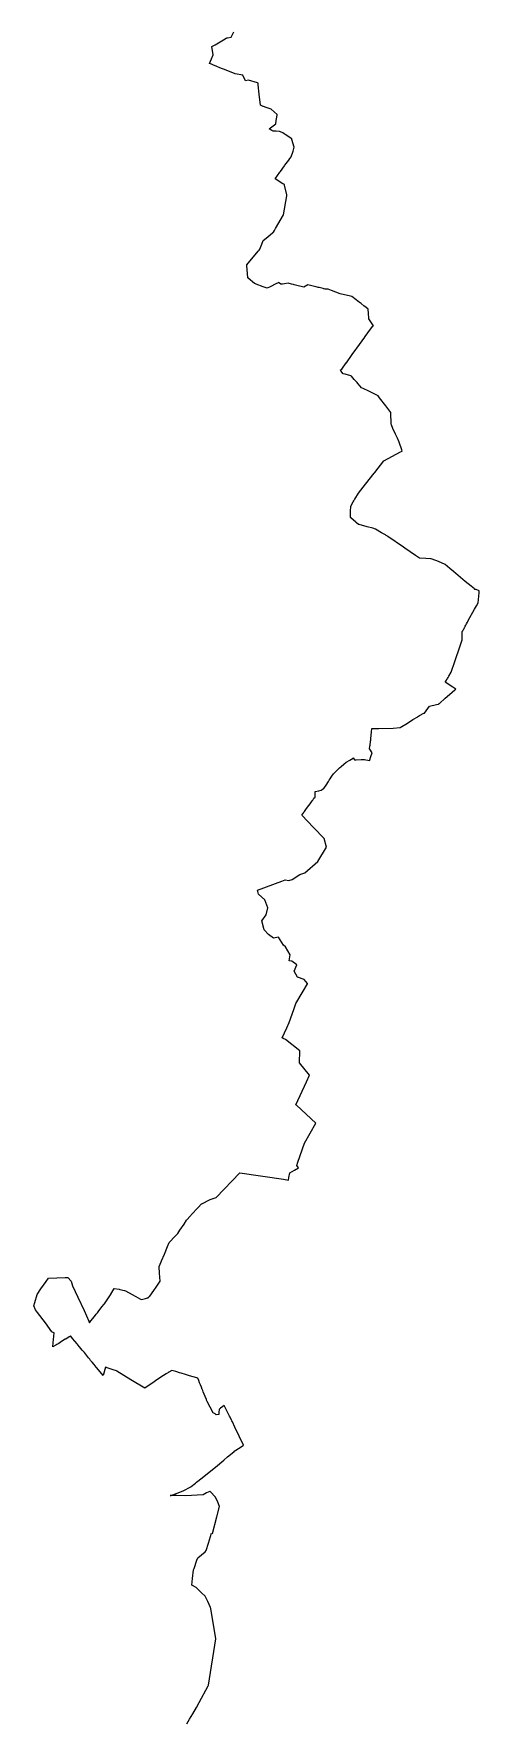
# Model space of a CAD drawing. Header units: metres. Extents: x 291232 to 378809, y 1824167 to 1998918.
# Drawn here: x 355613 to 366968, y 1912717 to 1955818 of the extents above; entities that cross this region are included whole.
import ezdxf

# ---------------------------------------------------------------- set-up
doc = ezdxf.new("R2010")
doc.units = ezdxf.units.M
doc.layers.add('DISTRICT BOUNDRY', color=86, linetype='Continuous')

msp = doc.modelspace()

# ---------------------------------------------------------------- linework, layer by layer
at = {"layer": 'DISTRICT BOUNDRY'}
msp.add_polyline3d([(359515, 1912675, 0), (359586, 1912796, 0), (359666, 1912931, 0), (359760, 1913091, 0), (359828, 1913220, 0), (360055, 1913649, 0), (360063, 1913664, 0), (360251, 1914842, 0), (360124, 1915618, 0), (360120, 1915641, 0), (360118, 1915646, 0), (360046, 1915796, 0), (359979, 1915934, 0), (359890, 1916022, 0), (359790, 1916121, 0), (359754, 1916155, 0), (359639, 1916212, 0), (359658, 1916385, 0), (359685, 1916609, 0), (359689, 1916623, 0), (359697, 1916644, 0), (359769, 1916851, 0), (359795, 1916917, 0), (359984, 1917071, 0), (360011, 1917101, 0), (360066, 1917285, 0), (360142, 1917543, 0), (360166, 1917537, 0), (360280, 1917963, 0), (360349, 1918220, 0), (360302, 1918333, 0), (360249, 1918460, 0), (360105, 1918609, 0), (360101, 1918609, 0), (360017, 1918569, 0), (359927, 1918524, 0), (359479, 1918500, 0), (359254, 1918502, 0), (359145, 1918503, 0), (359093, 1918503, 0), (359111, 1918507, 0), (359423, 1918627, 0), (359423, 1918628, 0), (359619, 1918730, 0), (359621, 1918731, 0), (359736, 1918823, 0), (359758, 1918842, 0), (359763, 1918845, 0), (359903, 1918957, 0), (360299, 1919274, 0), (360298, 1919275, 0), (360407, 1919367, 0), (360455, 1919409, 0), (360550, 1919491, 0), (360624, 1919551, 0), (360719, 1919632, 0), (360719, 1919634, 0), (360876, 1919730, 0), (360877, 1919732, 0), (360963, 1919786, 0), (360742, 1920248, 0), (360675, 1920387, 0), (360662, 1920414, 0), (360657, 1920425, 0), (360618, 1920503, 0), (360603, 1920533, 0), (360569, 1920600, 0), (360468, 1920803, 0), (360436, 1920780, 0), (360374, 1920735, 0), (360353, 1920721, 0), (360340, 1920713, 0), (360336, 1920681, 0), (360334, 1920649, 0), (360327, 1920576, 0), (360327, 1920575, 0), (360266, 1920567, 0), (360233, 1920589, 0), (360187, 1920616, 0), (360034, 1920908, 0), (360032, 1920908, 0), (360019, 1920941, 0), (360014, 1920954, 0), (359982, 1921032, 0), (359958, 1921089, 0), (359933, 1921149, 0), (359918, 1921185, 0), (359910, 1921202, 0), (359907, 1921211, 0), (359885, 1921270, 0), (359863, 1921326, 0), (359841, 1921384, 0), (359818, 1921442, 0), (359797, 1921501, 0), (359794, 1921504, 0), (359769, 1921512, 0), (359676, 1921536, 0), (359579, 1921563, 0), (359478, 1921593, 0), (359370, 1921626, 0), (359329, 1921638, 0), (359261, 1921658, 0), (359234, 1921667, 0), (359169, 1921686, 0), (359128, 1921699, 0), (359056, 1921655, 0), (359049, 1921651, 0), (359045, 1921647, 0), (358988, 1921610, 0), (358920, 1921568, 0), (358903, 1921557, 0), (358841, 1921515, 0), (358777, 1921472, 0), (358711, 1921428, 0), (358645, 1921385, 0), (358578, 1921340, 0), (358440, 1921248, 0), (358444, 1921244, 0), (358090, 1921461, 0), (357726, 1921683, 0), (357724, 1921685, 0), (357639, 1921714, 0), (357509, 1921758, 0), (357442, 1921780, 0), (357377, 1921567, 0), (357259, 1921713, 0), (357211, 1921771, 0), (357203, 1921782, 0), (357150, 1921846, 0), (357102, 1921905, 0), (357061, 1921955, 0), (357039, 1921982, 0), (357022, 1922003, 0), (357009, 1922019, 0), (356953, 1922090, 0), (356901, 1922152, 0), (356844, 1922219, 0), (356775, 1922299, 0), (356732, 1922350, 0), (356717, 1922371, 0), (356714, 1922374, 0), (356657, 1922443, 0), (356597, 1922516, 0), (356553, 1922568, 0), (356547, 1922573, 0), (356514, 1922554, 0), (356426, 1922499, 0), (356414, 1922492, 0), (356321, 1922434, 0), (356247, 1922389, 0), (356197, 1922358, 0), (356176, 1922345, 0), (356173, 1922345, 0), (356155, 1922334, 0), (356101, 1922302, 0), (356094, 1922298, 0), (356104, 1922404, 0), (356128, 1922654, 0), (356126, 1922655, 0), (356076, 1922684, 0), (355907, 1922911, 0), (355711, 1923173, 0), (355657, 1923245, 0), (355613, 1923344, 0), (355638, 1923429, 0), (355701, 1923637, 0), (355796, 1923778, 0), (355927, 1923971, 0), (355991, 1924054, 0), (356413, 1924070, 0), (356479, 1924073, 0), (356561, 1923973, 0), (356599, 1923854, 0), (356738, 1923568, 0), (356897, 1923228, 0), (357014, 1922955, 0), (357027, 1922926, 0), (357032, 1922914, 0), (357043, 1922928, 0), (357184, 1923105, 0), (357205, 1923132, 0), (357234, 1923169, 0), (357255, 1923196, 0), (357348, 1923318, 0), (357405, 1923391, 0), (357412, 1923401, 0), (357565, 1923631, 0), (357664, 1923792, 0), (357790, 1923768, 0), (357805, 1923765, 0), (357928, 1923735, 0), (357954, 1923728, 0), (358124, 1923634, 0), (358213, 1923586, 0), (358333, 1923520, 0), (358357, 1923507, 0), (358460, 1923537, 0), (358512, 1923552, 0), (358520, 1923554, 0), (358532, 1923557, 0), (358545, 1923561, 0), (358543, 1923565, 0), (358542, 1923570, 0), (358554, 1923582, 0), (358568, 1923596, 0), (358669, 1923738, 0), (358730, 1923826, 0), (358831, 1923973, 0), (358817, 1924182, 0), (358808, 1924345, 0), (358807, 1924350, 0), (358858, 1924467, 0), (358871, 1924498, 0), (358941, 1924669, 0), (359019, 1924858, 0), (359062, 1924962, 0), (359218, 1925124, 0), (359287, 1925192, 0), (359338, 1925276, 0), (359443, 1925435, 0), (359507, 1925537, 0), (359513, 1925543, 0), (359598, 1925633, 0), (359618, 1925655, 0), (359623, 1925667, 0), (359802, 1925858, 0), (359884, 1925948, 0), (359899, 1925948, 0), (360112, 1926062, 0), (360187, 1926087, 0), (360264, 1926112, 0), (360863, 1926738, 0), (361980, 1926576, 0), (362104, 1926558, 0), (362116, 1926622, 0), (362137, 1926743, 0), (362259, 1926812, 0), (362361, 1926865, 0), (362318, 1926929, 0), (362346, 1927013, 0), (362510, 1927500, 0), (362799, 1928011, 0), (362799, 1928012, 0), (362306, 1928465, 0), (362296, 1928474, 0), (362561, 1929064, 0), (362642, 1929231, 0), (362644, 1929237, 0), (362389, 1929547, 0), (362397, 1929855, 0), (362393, 1929858, 0), (362032, 1930144, 0), (361987, 1930165, 0), (361941, 1930187, 0), (362067, 1930439, 0), (362120, 1930582, 0), (362239, 1930914, 0), (362297, 1931068, 0), (362480, 1931376, 0), (362593, 1931565, 0), (362588, 1931571, 0), (362502, 1931675, 0), (362334, 1931737, 0), (362254, 1931892, 0), (362320, 1932052, 0), (362192, 1932145, 0), (362120, 1932157, 0), (362149, 1932310, 0), (362032, 1932509, 0), (361978, 1932553, 0), (361853, 1932753, 0), (361725, 1932732, 0), (361596, 1932823, 0), (361482, 1932941, 0), (361427, 1933174, 0), (361540, 1933331, 0), (361576, 1933509, 0), (361500, 1933712, 0), (361337, 1933858, 0), (361312, 1933954, 0), (361938, 1934183, 0), (362017, 1934221, 0), (362115, 1934205, 0), (362196, 1934226, 0), (362395, 1934355, 0), (362520, 1934396, 0), (362857, 1934687, 0), (363072, 1935057, 0), (363016, 1935274, 0), (362745, 1935560, 0), (362449, 1935872, 0), (362493, 1935936, 0), (362498, 1935946, 0), (362510, 1935962, 0), (362544, 1936014, 0), (362562, 1936038, 0), (362568, 1936044, 0), (362569, 1936044, 0), (362627, 1936122, 0), (362658, 1936163, 0), (362693, 1936212, 0), (362722, 1936250, 0), (362723, 1936255, 0), (362756, 1936302, 0), (362787, 1936334, 0), (362788, 1936385, 0), (362790, 1936474, 0), (362883, 1936494, 0), (362942, 1936507, 0), (362968, 1936529, 0), (363001, 1936556, 0), (363004, 1936553, 0), (363082, 1936666, 0), (363105, 1936704, 0), (363125, 1936735, 0), (363143, 1936762, 0), (363167, 1936801, 0), (363193, 1936843, 0), (363212, 1936870, 0), (363256, 1936927, 0), (363303, 1936974, 0), (363322, 1936991, 0), (363339, 1937008, 0), (363410, 1937079, 0), (363451, 1937113, 0), (363521, 1937175, 0), (363575, 1937224, 0), (363579, 1937221, 0), (363666, 1937276, 0), (363666, 1937277, 0), (363752, 1937330, 0), (363754, 1937331, 0), (363790, 1937281, 0), (363834, 1937285, 0), (363957, 1937290, 0), (364046, 1937293, 0), (364046, 1937290, 0), (364079, 1937287, 0), (364176, 1937269, 0), (364182, 1937287, 0), (364209, 1937372, 0), (364239, 1937465, 0), (364177, 1937558, 0), (364176, 1937559, 0), (364173, 1937560, 0), (364182, 1937643, 0), (364185, 1937653, 0), (364197, 1937764, 0), (364201, 1937788, 0), (364205, 1937825, 0), (364213, 1937905, 0), (364223, 1937998, 0), (364231, 1938082, 0), (364412, 1938084, 0), (364412, 1938084, 0), (364774, 1938089, 0), (364955, 1938106, 0), (364956, 1938105, 0), (364956, 1938105, 0), (364956, 1938112, 0), (365136, 1938222, 0), (365280, 1938314, 0), (365295, 1938323, 0), (365386, 1938374, 0), (365394, 1938385, 0), (365449, 1938412, 0), (365559, 1938472, 0), (365570, 1938478, 0), (365698, 1938653, 0), (365700, 1938654, 0), (365876, 1938695, 0), (365929, 1938707, 0), (365948, 1938721, 0), (365955, 1938725, 0), (366104, 1938854, 0), (366215, 1938953, 0), (366343, 1939067, 0), (366376, 1939091, 0), (366376, 1939091, 0), (366294, 1939143, 0), (366103, 1939266, 0), (366126, 1939303, 0), (366127, 1939305, 0), (366151, 1939346, 0), (366157, 1939357, 0), (366175, 1939388, 0), (366193, 1939420, 0), (366193, 1939420, 0), (366254, 1939524, 0), (366350, 1939790, 0), (366485, 1940196, 0), (366531, 1940344, 0), (366531, 1940345, 0), (366534, 1940524, 0), (366535, 1940556, 0), (366537, 1940559, 0), (366548, 1940580, 0), (366559, 1940599, 0), (366572, 1940623, 0), (366582, 1940640, 0), (366596, 1940665, 0), (366598, 1940669, 0), (366613, 1940698, 0), (366625, 1940719, 0), (366646, 1940756, 0), (366668, 1940797, 0), (366690, 1940838, 0), (366846, 1941127, 0), (366895, 1941211, 0), (366941, 1941288, 0), (366963, 1941550, 0), (366968, 1941601, 0), (366887, 1941628, 0), (366872, 1941632, 0), (366859, 1941636, 0), (366850, 1941644, 0), (366845, 1941648, 0), (366759, 1941717, 0), (366613, 1941836, 0), (366311, 1942092, 0), (366218, 1942171, 0), (366103, 1942268, 0), (365929, 1942347, 0), (365861, 1942371, 0), (365740, 1942412, 0), (365728, 1942414, 0), (365609, 1942422, 0), (365443, 1942434, 0), (365348, 1942498, 0), (365075, 1942686, 0), (365038, 1942711, 0), (364641, 1942983, 0), (364631, 1942990, 0), (364595, 1943014, 0), (364578, 1943024, 0), (364480, 1943081, 0), (364321, 1943175, 0), (364252, 1943195, 0), (364114, 1943235, 0), (363911, 1943287, 0), (363898, 1943291, 0), (363890, 1943294, 0), (363836, 1943337, 0), (363824, 1943348, 0), (363693, 1943459, 0), (363684, 1943468, 0), (363685, 1943481, 0), (363690, 1943641, 0), (363693, 1943739, 0), (363699, 1943755, 0), (363752, 1943871, 0), (363770, 1943899, 0), (363790, 1943930, 0), (363797, 1943940, 0), (363894, 1944094, 0), (364072, 1944321, 0), (364292, 1944603, 0), (364306, 1944620, 0), (364539, 1944913, 0), (364964, 1945148, 0), (365000, 1945167, 0), (364994, 1945197, 0), (364929, 1945392, 0), (364887, 1945493, 0), (364886, 1945496, 0), (364837, 1945596, 0), (364767, 1945744, 0), (364728, 1945831, 0), (364720, 1945849, 0), (364713, 1946154, 0), (364584, 1946323, 0), (364426, 1946527, 0), (364388, 1946577, 0), (364235, 1946653, 0), (364154, 1946691, 0), (364007, 1946762, 0), (363966, 1946781, 0), (363930, 1946824, 0), (363871, 1946894, 0), (363853, 1946915, 0), (363783, 1946995, 0), (363709, 1947080, 0), (363699, 1947083, 0), (363551, 1947126, 0), (363500, 1947141, 0), (363492, 1947149, 0), (363448, 1947202, 0), (363421, 1947234, 0), (363462, 1947253, 0), (363578, 1947414, 0), (363582, 1947418, 0), (363733, 1947632, 0), (363825, 1947757, 0), (363852, 1947793, 0), (364049, 1948071, 0), (364054, 1948078, 0), (364086, 1948121, 0), (364173, 1948243, 0), (364255, 1948357, 0), (364259, 1948363, 0), (364272, 1948366, 0), (364155, 1948540, 0), (364153, 1948549, 0), (364144, 1948688, 0), (364140, 1948780, 0), (364135, 1948786, 0), (364042, 1948863, 0), (364036, 1948866, 0), (363957, 1948931, 0), (363934, 1948949, 0), (363916, 1948962, 0), (363832, 1949027, 0), (363725, 1949108, 0), (363688, 1949122, 0), (363425, 1949176, 0), (363200, 1949267, 0), (363114, 1949302, 0), (363064, 1949299, 0), (363054, 1949299, 0), (363049, 1949300, 0), (363042, 1949301, 0), (363019, 1949307, 0), (363007, 1949310, 0), (362994, 1949313, 0), (362884, 1949340, 0), (362864, 1949344, 0), (362836, 1949351, 0), (362601, 1949408, 0), (362595, 1949405, 0), (362495, 1949352, 0), (362320, 1949394, 0), (362251, 1949410, 0), (362235, 1949414, 0), (362180, 1949427, 0), (362095, 1949448, 0), (362001, 1949435, 0), (361957, 1949429, 0), (361913, 1949422, 0), (361854, 1949470, 0), (361841, 1949463, 0), (361780, 1949432, 0), (361639, 1949360, 0), (361562, 1949321, 0), (361462, 1949359, 0), (361282, 1949427, 0), (361249, 1949440, 0), (361236, 1949439, 0), (361074, 1949583, 0), (361072, 1949585, 0), (361048, 1949901, 0), (361047, 1949916, 0), (361331, 1950268, 0), (361357, 1950295, 0), (361371, 1950319, 0), (361422, 1950445, 0), (361460, 1950541, 0), (361577, 1950637, 0), (361709, 1950745, 0), (361727, 1950754, 0), (361751, 1950798, 0), (361777, 1950844, 0), (361980, 1951198, 0), (362063, 1951681, 0), (362067, 1951707, 0), (362005, 1951956, 0), (362002, 1951968, 0), (361972, 1951987, 0), (361964, 1951991, 0), (361764, 1952116, 0), (361884, 1952281, 0), (361899, 1952299, 0), (362006, 1952445, 0), (362016, 1952462, 0), (362113, 1952591, 0), (362143, 1952631, 0), (362148, 1952638, 0), (362152, 1952644, 0), (362176, 1952676, 0), (362222, 1952817, 0), (362253, 1952927, 0), (362192, 1953122, 0), (362188, 1953137, 0), (362020, 1953244, 0), (361993, 1953262, 0), (361959, 1953290, 0), (361948, 1953297, 0), (361947, 1953298, 0), (361874, 1953325, 0), (361794, 1953330, 0), (361716, 1953335, 0), (361682, 1953351, 0), (361610, 1953392, 0), (361779, 1953517, 0), (361803, 1953667, 0), (361806, 1953681, 0), (361821, 1953761, 0), (361663, 1953891, 0), (361535, 1953932, 0), (361466, 1953963, 0), (361463, 1953965, 0), (361393, 1953993, 0), (361362, 1954273, 0), (361335, 1954518, 0), (361332, 1954549, 0), (361329, 1954558, 0), (361317, 1954563, 0), (361083, 1954635, 0), (361014, 1954613, 0), (360945, 1954763, 0), (360750, 1954792, 0), (360515, 1954888, 0), (360359, 1954948, 0), (360278, 1954981, 0), (360175, 1955026, 0), (360141, 1955040, 0), (360092, 1955059, 0), (360139, 1955175, 0), (360186, 1955281, 0), (360150, 1955495, 0), (360235, 1955537, 0), (360448, 1955659, 0), (360519, 1955704, 0), (360530, 1955713, 0), (360547, 1955715, 0), (360643, 1955734, 0), (360715, 1955869, 0)], dxfattribs=at)

doc.saveas('drawing.dxf')
